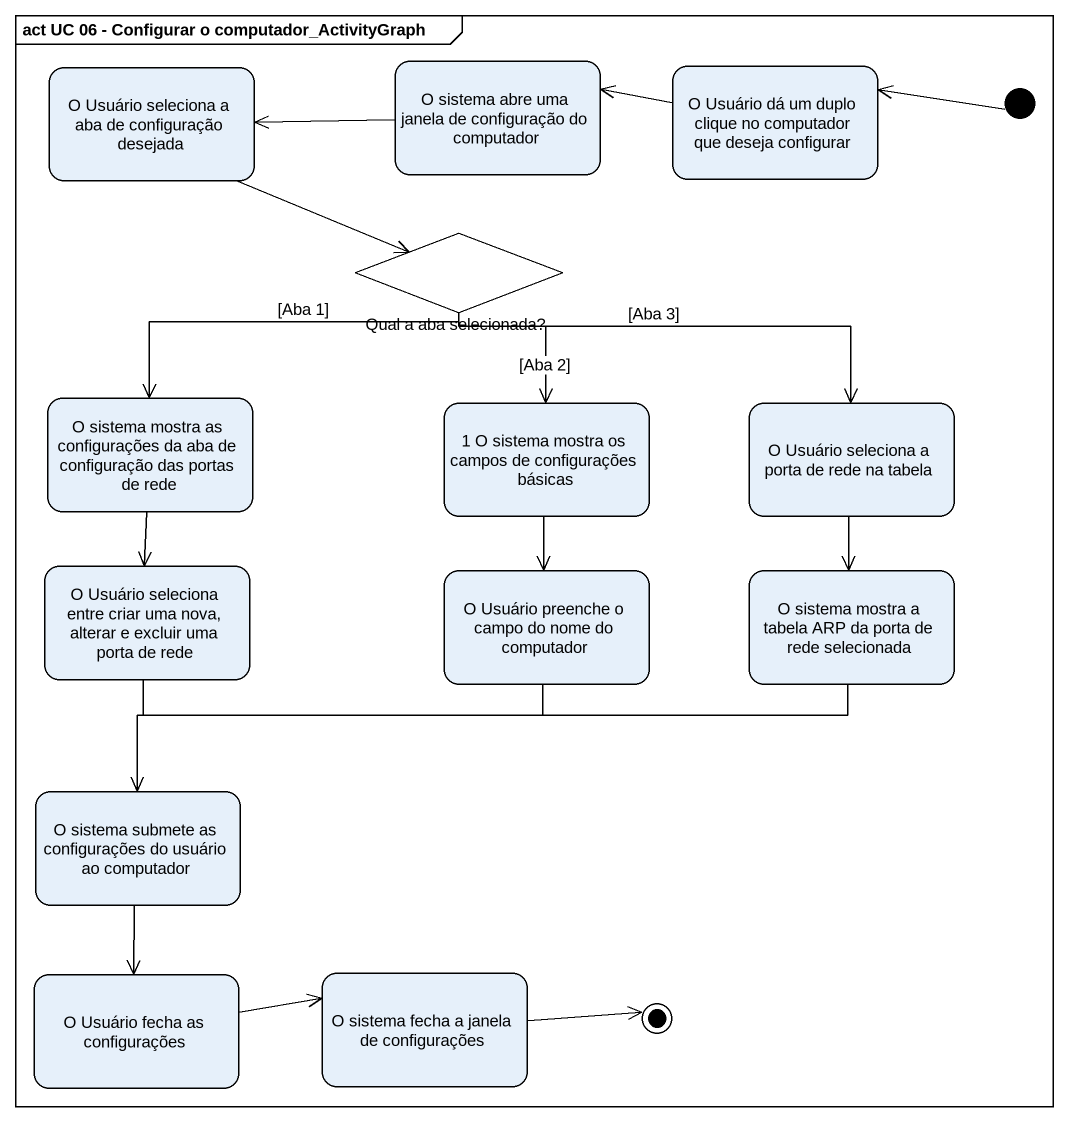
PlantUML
@startuml
mainframe act UC 06 - Configurar o computador_ActivityGraph
hide empty description
state "O Usuário seleciona a aba de configuração desejada" as O_Usuário_seleciona_a_aba
state "O sistema abre uma janela de configuração do computador" as O_sistema_abre_uma_janela
state "O Usuário dá um duplo clique no computador que deseja configurar" as O_Usuário_dá_um_duplo
state "Qual a aba selecionada?" as Qual_a_aba_selecionada <<choice>>
state "O sistema mostra as configurações da aba de configuração das portas de rede" as O_sistema_mostra_as
state "1 O sistema mostra os campos de configurações básicas" as s1_O_sistema_mostra_os
state "O Usuário seleciona a porta de rede na tabela" as O_Usuário_seleciona_a_porta
state "O Usuário seleciona entre criar uma nova, alterar e excluir uma porta de rede" as O_Usuário_seleciona_entre
state "O Usuário preenche o campo do nome do computador" as O_Usuário_preenche_o_campo
state "O sistema mostra a tabela ARP da porta de rede selecionada" as O_sistema_mostra_a_tabela
state "O sistema submete as configurações do usuário ao computador" as O_sistema_submete_as
state "O Usuário fecha as configurações" as O_Usuário_fecha_as
state "O sistema fecha a janela de configurações" as O_sistema_fecha_a_janela_de
[*] -left-> O_Usuário_dá_um_duplo
O_Usuário_seleciona_a_aba -right-> Qual_a_aba_selecionada
O_sistema_abre_uma_janela -left-> O_Usuário_seleciona_a_aba
O_Usuário_dá_um_duplo -left-> O_sistema_abre_uma_janela
Qual_a_aba_selecionada -left-> O_sistema_mostra_as : [Aba 1]
Qual_a_aba_selecionada --> s1_O_sistema_mostra_os : [Aba 2]
Qual_a_aba_selecionada -right-> O_Usuário_seleciona_a_porta : [Aba 3]
O_sistema_mostra_as --> O_Usuário_seleciona_entre
s1_O_sistema_mostra_os --> O_Usuário_preenche_o_campo
O_Usuário_seleciona_a_porta --> O_sistema_mostra_a_tabela
O_Usuário_seleciona_entre --> O_sistema_submete_as
O_Usuário_preenche_o_campo -left-> O_sistema_submete_as
O_sistema_mostra_a_tabela -left-> O_sistema_submete_as
O_sistema_submete_as --> O_Usuário_fecha_as
O_Usuário_fecha_as -right-> O_sistema_fecha_a_janela_de
O_sistema_fecha_a_janela_de -right-> [*]
@enduml
